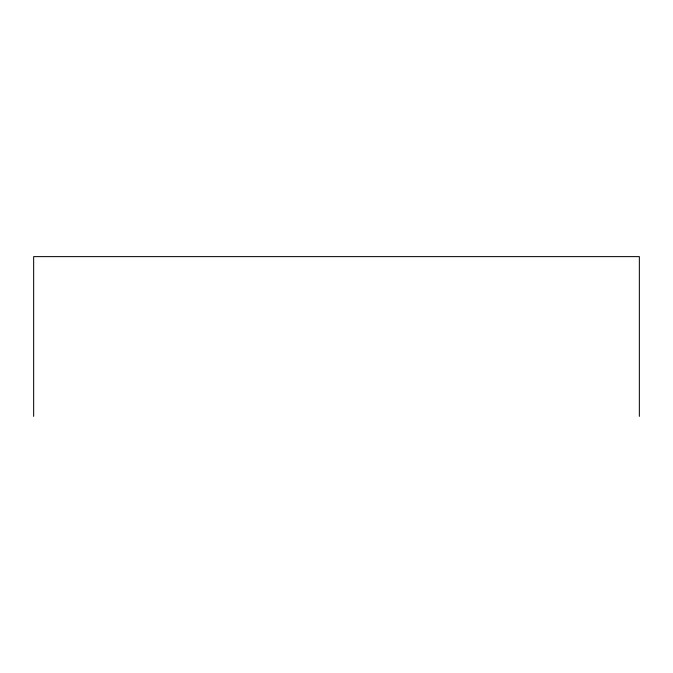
<?xml version="1.0" encoding="UTF-8"?>
<svg xmlns="http://www.w3.org/2000/svg" width="673" height="673" viewBox="0 0 673 673"><rect width="100%" height="100%" fill="white"/><g stroke="black" fill="none" stroke-linecap="round" stroke-linejoin="round"><path stroke-width="1.01" d="M639.35 416.377L639.35 256.623L33.65 256.623L33.65 416.377"/></g></svg>
